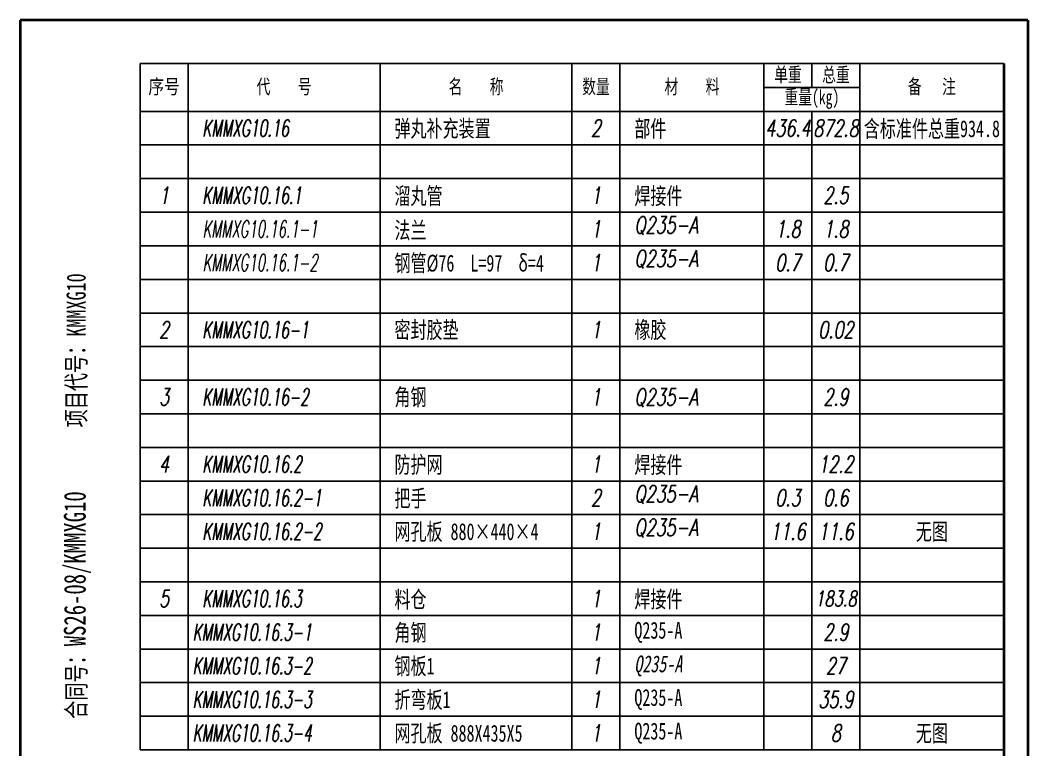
# Model space of a CAD drawing. Header units: millimetres. Extents: x 20942 to 27944, y 15544 to 18514.
# Drawn here: x 20942 to 23042, y 16994 to 18514 of the extents above; entities that cross this region are included whole.
import ezdxf
from ezdxf.enums import TextEntityAlignment as Align

# ---------------------------------------------------------------- set-up
doc = ezdxf.new("R2010")
doc.units = ezdxf.units.MM
doc.layers.add('$TD_AUDIT_GENERATED_(2C4)', color=7, linetype='Continuous', lineweight=40)
doc.layers.add('$TD_AUDIT_GENERATED_(2C5)', color=4, linetype='Continuous')
doc.layers.add('$TD_AUDIT_GENERATED_(2C6)', color=3, linetype='Continuous')
doc.styles.add('$TD_AUDIT_GENERATED_(2C7)', font='italic.shx', dxfattribs={"width": 0.7})
doc.styles.add('$TD_AUDIT_GENERATED_(2C8)', font='', dxfattribs={"width": 0.7})
doc.styles.get("Standard").update_dxf_attribs({"font": '', "width": 0.8})
doc.styles.get('$TD_AUDIT_GENERATED_(2C8)').set_extended_font_data('SimSun')
doc.styles.get('Standard').set_extended_font_data('SimSun')

# ---------------------------------------------------------------- blocks, each defined once
blk = doc.blocks.new('$TD_AUDIT_GENERATED_(8CB9)')
for p, q in [((0, 10), (180, 10)), ((0, 10), (0, 0)), ((10, 10), (10, 0)), ((50, 0), (50, 10)), ((90, 0), (90, 10)), ((100, 0), (100, 10)), ((130, 0), (130, 10)), ((140, 5), (140, 10)), ((150, 0), (150, 10)), ((180, 10), (180, 0)), ((130, 5), (150, 5)), ((0, 0), (180, 0))]:
    blk.add_line(p, q)
at = {"char_height": 3, "attachment_point": 5, "style": '$TD_AUDIT_GENERATED_(2C8)'}
for s, insert in [('\\M+5B5A5\\M+5D6D8', (135, 7.5)), ('\\M+5D7DC\\M+5D6D8', (145, 7.5)), ('\\M+5B4FA    \\M+5BAC5', (30, 5)), ('\\M+5C3FB    \\M+5B3C6', (70, 5)), ('\\M+5CAFD\\M+5C1BF', (95, 5)), ('\\M+5B2C4    \\M+5C1CF', (115, 5)), ('\\M+5B1B8   \\M+5D7A2', (165, 5)), ('\\M+5D6D8\\M+5C1BF(kg)', (140, 2.5))]:
    blk.add_mtext(s, dxfattribs=dict(at, insert=insert))
at = {"insert": (5, 5), "char_height": 3, "attachment_point": 5}
blk.add_mtext('{\\f\uffbfﾬￌﾣﾤ_GB2312|b0|i0|c134|p49;\\M+5D0F2\\M+5BAC5}', dxfattribs=at)
blk = doc.blocks.new('$TD_AUDIT_GENERATED_(8CD2)')
for p, q in [((0, 7), (180, 7)), ((0, 0), (0, 7)), ((10, 0), (10, 7)), ((50, 0), (50, 7)), ((90, 0), (90, 7)), ((100, 0), (100, 7)), ((130, 0), (130, 7)), ((140, 0), (140, 7)), ((150, 0), (150, 7)), ((180, 0), (180, 7)), ((0, 0), (180, 0))]:
    blk.add_line(p, q)
at = {"width": 0.7, "flags": 8}
for tag, style, p in [('1', '$TD_AUDIT_GENERATED_(2C7)', (5, 3.5)), ('4', '$TD_AUDIT_GENERATED_(2C7)', (95, 3.5)), ('6', '$TD_AUDIT_GENERATED_(2C7)', (135, 3.5)), ('7', '$TD_AUDIT_GENERATED_(2C7)', (145, 3.5)), ('8', '$TD_AUDIT_GENERATED_(2C8)', (165, 3.5))]:
    blk.add_attdef(tag, text='', height=3.5, dxfattribs=dict(at, style=style)).set_placement(p, align=Align.MIDDLE_CENTER)
at = {"color": 141, "flags": 8}
for tag, style, width, p in [('2', '$TD_AUDIT_GENERATED_(2C7)', 0.6, (13, 3.5)), ('3', '$TD_AUDIT_GENERATED_(2C8)', 0.7, (53, 3.5)), ('5', '$TD_AUDIT_GENERATED_(2C7)', 0.7, (103, 3.5))]:
    blk.add_attdef(tag, text='', height=3.5, dxfattribs=dict(at, style=style, width=width)).set_placement(p, align=Align.MIDDLE_LEFT)
blk = doc.blocks.new('*U3')
for p, q in [((0, 7), (180, 7)), ((0, 0), (0, 7)), ((10, 0), (10, 7)), ((50, 0), (50, 7)), ((90, 0), (90, 7)), ((100, 0), (100, 7)), ((130, 0), (130, 7)), ((140, 0), (140, 7)), ((150, 0), (150, 7)), ((180, 0), (180, 7)), ((0, 0), (180, 0))]:
    blk.add_line(p, q)
at = {"width": 0.7, "flags": 8}
for tag, style, p in [('1', '$TD_AUDIT_GENERATED_(2C7)', (5, 3.5)), ('4', '$TD_AUDIT_GENERATED_(2C7)', (95, 3.5)), ('6', '$TD_AUDIT_GENERATED_(2C7)', (135, 3.5)), ('7', '$TD_AUDIT_GENERATED_(2C7)', (145, 3.5)), ('8', '$TD_AUDIT_GENERATED_(2C8)', (165, 3.5))]:
    blk.add_attdef(tag, text='', height=3.5, dxfattribs=dict(at, style=style)).set_placement(p, align=Align.MIDDLE_CENTER)
at = {"color": 141, "flags": 8}
for tag, style, width, p in [('2', '$TD_AUDIT_GENERATED_(2C7)', 0.6, (13, 3.5)), ('3', '$TD_AUDIT_GENERATED_(2C8)', 0.7, (53, 3.5)), ('5', '$TD_AUDIT_GENERATED_(2C7)', 0.7, (103, 3.5))]:
    blk.add_attdef(tag, text='', height=3.5, dxfattribs=dict(at, style=style, width=width)).set_placement(p, align=Align.MIDDLE_LEFT)

msp = doc.modelspace()

# ---------------------------------------------------------------- linework, layer by layer
at = {"layer": '$TD_AUDIT_GENERATED_(2C4)'}
for p, q in [((23042.5, 18513.7), (20942.5, 18513.7)), ((20942.5, 18513.7), (20942.5, 15543.7)), ((23042.5, 18513.7), (23042.5, 15543.7)), ((22992.5, 18423.7), (22992.5, 15593.7))]:
    msp.add_line(p, q, dxfattribs=at)

# ---------------------------------------------------------------- block references
at = {"layer": '$TD_AUDIT_GENERATED_(2C5)', "xscale": 10, "yscale": 10, "zscale": 10}
for name, p in [('$TD_AUDIT_GENERATED_(8CB9)', (21192.5, 18323.7)), ('$TD_AUDIT_GENERATED_(8CD2)', (21192.5, 18183.7)), ('$TD_AUDIT_GENERATED_(8CD2)', (21192.5, 17903.7)), ('$TD_AUDIT_GENERATED_(8CD2)', (21192.5, 17763.7)), ('$TD_AUDIT_GENERATED_(8CD2)', (21192.5, 17623.7))]:
    msp.add_blockref(name, p, dxfattribs=at)
at = {"layer": '$TD_AUDIT_GENERATED_(2C5)'}
ref = msp.add_blockref('$TD_AUDIT_GENERATED_(8CD2)', (21192.5, 18323.7), dxfattribs=dict(at, xscale=-10, yscale=10, zscale=10, rotation=180))
ref.add_attrib('2', 'KMMXG10.16', dxfattribs={"layer": '0', "color": 141, "height": 35, "style": '$TD_AUDIT_GENERATED_(2C7)', "width": 0.6}).set_placement((21322.5, 18288.7), align=Align.MIDDLE_LEFT)
ref.add_attrib('3', '弹丸补充装置', dxfattribs={"layer": '0', "color": 141, "height": 35, "style": '$TD_AUDIT_GENERATED_(2C8)', "width": 0.7}).set_placement((21722.5, 18288), align=Align.MIDDLE_LEFT)
ref.add_attrib('4', '2', dxfattribs={"layer": '0', "height": 35, "style": '$TD_AUDIT_GENERATED_(2C7)', "width": 0.7}).set_placement((22142.5, 18288.7), align=Align.MIDDLE_CENTER)
ref.add_attrib('5', '部件', dxfattribs={"layer": '0', "color": 141, "height": 35, "style": '$TD_AUDIT_GENERATED_(2C8)', "width": 0.7}).set_placement((22222.5, 18287.8), align=Align.MIDDLE_LEFT)
ref.add_attrib('6', '436.4', dxfattribs={"layer": '0', "height": 35, "style": '$TD_AUDIT_GENERATED_(2C7)', "width": 0.7}).set_placement((22542.5, 18288.7), align=Align.MIDDLE_CENTER)
ref.add_attrib('7', '872.8', dxfattribs={"layer": '0', "height": 35, "style": '$TD_AUDIT_GENERATED_(2C7)', "width": 0.7}).set_placement((22642.5, 18288.7), align=Align.MIDDLE_CENTER)
ref.add_attrib('8', '含标准件总重934.8', dxfattribs={"layer": '0', "height": 35, "style": '$TD_AUDIT_GENERATED_(2C8)', "width": 0.7}).set_placement((22842.5, 18287.6), align=Align.MIDDLE_CENTER)
ref = msp.add_blockref('$TD_AUDIT_GENERATED_(8CD2)', (21192.5, 18183.7), dxfattribs=dict(at, xscale=-10.00000000000001, yscale=10.00000000000001, zscale=10.00000000000001, rotation=180))
ref.add_attrib('1', '1', dxfattribs={"layer": '0', "height": 35, "style": '$TD_AUDIT_GENERATED_(2C7)', "width": 0.7, "flags": 8}).set_placement((21242.5, 18148.7), align=Align.MIDDLE_CENTER)
ref.add_attrib('2', 'KMMXG10.16.1', dxfattribs={"layer": '0', "color": 141, "height": 35, "style": '$TD_AUDIT_GENERATED_(2C7)', "width": 0.6, "flags": 8}).set_placement((21322.5, 18148.7), align=Align.MIDDLE_LEFT)
ref.add_attrib('3', '溜丸管', dxfattribs={"layer": '0', "color": 141, "height": 35, "style": '$TD_AUDIT_GENERATED_(2C8)', "width": 0.7, "flags": 8}).set_placement((21722.5, 18147.6), align=Align.MIDDLE_LEFT)
ref.add_attrib('4', '1', dxfattribs={"layer": '0', "height": 35, "style": '$TD_AUDIT_GENERATED_(2C7)', "width": 0.7, "flags": 8}).set_placement((22142.5, 18148.7), align=Align.MIDDLE_CENTER)
ref.add_attrib('5', '焊接件', dxfattribs={"layer": '0', "color": 141, "height": 35, "style": '$TD_AUDIT_GENERATED_(2C8)', "width": 0.7, "flags": 8}).set_placement((22222.5, 18147.6), align=Align.MIDDLE_LEFT)
ref.add_attrib('7', '2.5', dxfattribs={"layer": '0', "height": 35, "style": '$TD_AUDIT_GENERATED_(2C7)', "width": 0.7, "flags": 8}).set_placement((22642.5, 18148.7), align=Align.MIDDLE_CENTER)
ref = msp.add_blockref('$TD_AUDIT_GENERATED_(8CD2)', (21192.5, 18113.7), dxfattribs=dict(at, xscale=-10, yscale=10, zscale=10, rotation=180))
ref.add_attrib('2', 'KMMXG10.16.1-1', dxfattribs={"layer": '0', "color": 141, "height": 35, "style": '$TD_AUDIT_GENERATED_(2C7)', "width": 0.58, "flags": 8}).set_placement((21322.5, 18078.7), align=Align.MIDDLE_LEFT)
ref.add_attrib('3', '法兰', dxfattribs={"layer": '0', "color": 141, "height": 35, "style": '$TD_AUDIT_GENERATED_(2C8)', "width": 0.7, "flags": 8}).set_placement((21722.5, 18076), align=Align.MIDDLE_LEFT)
ref.add_attrib('4', '1', dxfattribs={"layer": '0', "height": 35, "style": '$TD_AUDIT_GENERATED_(2C7)', "width": 0.7, "flags": 8}).set_placement((22142.5, 18078.7), align=Align.MIDDLE_CENTER)
ref.add_attrib('5', 'Q235-A', dxfattribs={"layer": '0', "color": 141, "height": 35, "style": '$TD_AUDIT_GENERATED_(2C7)', "width": 0.7, "flags": 8}).set_placement((22222.5, 18087.1), align=Align.MIDDLE_LEFT)
ref.add_attrib('6', '1.8', dxfattribs={"layer": '0', "height": 35, "style": '$TD_AUDIT_GENERATED_(2C7)', "width": 0.7, "flags": 8}).set_placement((22542.5, 18078.7), align=Align.MIDDLE_CENTER)
ref.add_attrib('7', '1.8', dxfattribs={"layer": '0', "height": 35, "style": '$TD_AUDIT_GENERATED_(2C7)', "width": 0.7, "flags": 8}).set_placement((22642.5, 18078.7), align=Align.MIDDLE_CENTER)
ref = msp.add_blockref('$TD_AUDIT_GENERATED_(8CD2)', (21192.5, 18043.7), dxfattribs=dict(at, xscale=-10, yscale=10, zscale=10, rotation=180))
ref.add_attrib('2', 'KMMXG10.16.1-2', dxfattribs={"layer": '0', "color": 141, "height": 35, "style": '$TD_AUDIT_GENERATED_(2C7)', "width": 0.58, "flags": 8}).set_placement((21322.5, 18008.7), align=Align.MIDDLE_LEFT)
ref.add_attrib('3', '钢管%%C76  L=97  δ=4', dxfattribs={"layer": '0', "color": 141, "height": 35, "style": '$TD_AUDIT_GENERATED_(2C8)', "width": 0.7, "flags": 8}).set_placement((21722.5, 18007.6), align=Align.MIDDLE_LEFT)
ref.add_attrib('4', '1', dxfattribs={"layer": '0', "height": 35, "style": '$TD_AUDIT_GENERATED_(2C7)', "width": 0.7, "flags": 8}).set_placement((22142.5, 18008.7), align=Align.MIDDLE_CENTER)
ref.add_attrib('5', 'Q235-A', dxfattribs={"layer": '0', "color": 141, "height": 35, "style": '$TD_AUDIT_GENERATED_(2C7)', "width": 0.7, "flags": 8}).set_placement((22222.5, 18017.1), align=Align.MIDDLE_LEFT)
ref.add_attrib('6', '0.7', dxfattribs={"layer": '0', "height": 35, "style": '$TD_AUDIT_GENERATED_(2C7)', "width": 0.7, "flags": 8}).set_placement((22542.5, 18008.7), align=Align.MIDDLE_CENTER)
ref.add_attrib('7', '0.7', dxfattribs={"layer": '0', "height": 35, "style": '$TD_AUDIT_GENERATED_(2C7)', "width": 0.7, "flags": 8}).set_placement((22642.5, 18008.7), align=Align.MIDDLE_CENTER)
ref = msp.add_blockref('$TD_AUDIT_GENERATED_(8CD2)', (21192.5, 17833.7), dxfattribs=dict(at, xscale=10.00000000000001, yscale=10.00000000000001, zscale=10.00000000000001))
ref.add_attrib('1', '2', dxfattribs={"layer": '0', "height": 35, "style": '$TD_AUDIT_GENERATED_(2C7)', "width": 0.7, "flags": 8}).set_placement((21242.5, 17868.7), align=Align.MIDDLE_CENTER)
ref.add_attrib('2', 'KMMXG10.16-1', dxfattribs={"layer": '0', "color": 141, "height": 35, "style": '$TD_AUDIT_GENERATED_(2C7)', "width": 0.6, "flags": 8}).set_placement((21322.5, 17868.7), align=Align.MIDDLE_LEFT)
ref.add_attrib('3', '密封胶垫', dxfattribs={"layer": '0', "color": 141, "height": 35, "style": '$TD_AUDIT_GENERATED_(2C8)', "width": 0.7, "flags": 8}).set_placement((21722.5, 17868.7), align=Align.MIDDLE_LEFT)
ref.add_attrib('4', '1', dxfattribs={"layer": '0', "height": 35, "style": '$TD_AUDIT_GENERATED_(2C7)', "width": 0.7, "flags": 8}).set_placement((22142.5, 17868.7), align=Align.MIDDLE_CENTER)
ref.add_attrib('5', '橡胶', dxfattribs={"layer": '0', "color": 141, "height": 35, "style": '$TD_AUDIT_GENERATED_(2C8)', "width": 0.7, "flags": 8}).set_placement((22222.5, 17868.7), align=Align.MIDDLE_LEFT)
ref.add_attrib('7', '0.02', dxfattribs={"layer": '0', "height": 35, "style": '$TD_AUDIT_GENERATED_(2C7)', "width": 0.7, "flags": 8}).set_placement((22642.5, 17868.7), align=Align.MIDDLE_CENTER)
at = {"layer": '$TD_AUDIT_GENERATED_(2C5)', "xscale": 10.00000000000001, "yscale": 10.00000000000001, "zscale": 10.00000000000001}
msp.add_blockref('$TD_AUDIT_GENERATED_(8CD2)', (21192.5, 17693.7), dxfattribs=at).add_auto_attribs({'1': '3', '2': 'KMMXG10.16-2', '3': '角钢', '4': '1', '5': 'Q235-A', '7': '2.9'})
at = {"layer": '$TD_AUDIT_GENERATED_(2C5)'}
ref = msp.add_blockref('$TD_AUDIT_GENERATED_(8CD2)', (21192.5, 17623.7), dxfattribs=dict(at, xscale=-10.00000000000001, yscale=10.00000000000001, zscale=10.00000000000001, rotation=180))
ref.add_attrib('1', '4', dxfattribs={"layer": '0', "height": 35, "style": '$TD_AUDIT_GENERATED_(2C7)', "width": 0.7, "flags": 8}).set_placement((21242.5, 17588.7), align=Align.MIDDLE_CENTER)
ref.add_attrib('2', 'KMMXG10.16.2', dxfattribs={"layer": '0', "color": 141, "height": 35, "style": '$TD_AUDIT_GENERATED_(2C7)', "width": 0.6, "flags": 8}).set_placement((21322.5, 17588.7), align=Align.MIDDLE_LEFT)
ref.add_attrib('3', '防护网', dxfattribs={"layer": '0', "color": 141, "height": 35, "style": '$TD_AUDIT_GENERATED_(2C8)', "width": 0.7, "flags": 8}).set_placement((21722.5, 17588), align=Align.MIDDLE_LEFT)
ref.add_attrib('4', '1', dxfattribs={"layer": '0', "height": 35, "style": '$TD_AUDIT_GENERATED_(2C7)', "width": 0.7, "flags": 8}).set_placement((22142.5, 17588.7), align=Align.MIDDLE_CENTER)
ref.add_attrib('5', '焊接件', dxfattribs={"layer": '0', "color": 141, "height": 35, "style": '$TD_AUDIT_GENERATED_(2C8)', "width": 0.7, "flags": 8}).set_placement((22222.5, 17587.6), align=Align.MIDDLE_LEFT)
ref.add_attrib('7', '12.2', dxfattribs={"layer": '0', "height": 35, "style": '$TD_AUDIT_GENERATED_(2C7)', "width": 0.7, "flags": 8}).set_placement((22642.5, 17588.7), align=Align.MIDDLE_CENTER)
ref = msp.add_blockref('$TD_AUDIT_GENERATED_(8CD2)', (21192.5, 17553.7), dxfattribs=dict(at, xscale=-10, yscale=10, zscale=10, rotation=180))
ref.add_attrib('2', 'KMMXG10.16.2-1', dxfattribs={"layer": '0', "color": 141, "height": 35, "style": '$TD_AUDIT_GENERATED_(2C7)', "width": 0.6, "flags": 8}).set_placement((21322.5, 17518.7), align=Align.MIDDLE_LEFT)
ref.add_attrib('3', '把手', dxfattribs={"layer": '0', "color": 141, "height": 35, "style": '$TD_AUDIT_GENERATED_(2C8)', "width": 0.7, "flags": 8}).set_placement((21722.5, 17517.6), align=Align.MIDDLE_LEFT)
ref.add_attrib('4', '2', dxfattribs={"layer": '0', "height": 35, "style": '$TD_AUDIT_GENERATED_(2C7)', "width": 0.7, "flags": 8}).set_placement((22142.5, 17518.7), align=Align.MIDDLE_CENTER)
ref.add_attrib('5', 'Q235-A', dxfattribs={"layer": '0', "color": 141, "height": 35, "style": '$TD_AUDIT_GENERATED_(2C7)', "width": 0.7, "flags": 8}).set_placement((22222.5, 17527.1), align=Align.MIDDLE_LEFT)
ref.add_attrib('6', '0.3', dxfattribs={"layer": '0', "height": 35, "style": '$TD_AUDIT_GENERATED_(2C7)', "width": 0.7, "flags": 8}).set_placement((22542.5, 17518.7), align=Align.MIDDLE_CENTER)
ref.add_attrib('7', '0.6', dxfattribs={"layer": '0', "height": 35, "style": '$TD_AUDIT_GENERATED_(2C7)', "width": 0.7, "flags": 8}).set_placement((22642.5, 17518.7), align=Align.MIDDLE_CENTER)
ref = msp.add_blockref('$TD_AUDIT_GENERATED_(8CD2)', (21192.5, 17483.7), dxfattribs=dict(at, xscale=-10, yscale=10, zscale=10, rotation=180))
ref.add_attrib('2', 'KMMXG10.16.2-2', dxfattribs={"layer": '0', "color": 141, "height": 35, "style": '$TD_AUDIT_GENERATED_(2C7)', "width": 0.6, "flags": 8}).set_placement((21322.5, 17448.7), align=Align.MIDDLE_LEFT)
ref.add_attrib('3', '网孔板 880×440×4', dxfattribs={"layer": '0', "color": 141, "height": 35, "style": '$TD_AUDIT_GENERATED_(2C8)', "width": 0.7, "flags": 8}).set_placement((21722.5, 17448.3), align=Align.MIDDLE_LEFT)
ref.add_attrib('4', '1', dxfattribs={"layer": '0', "height": 35, "style": '$TD_AUDIT_GENERATED_(2C7)', "width": 0.7, "flags": 8}).set_placement((22142.5, 17448.7), align=Align.MIDDLE_CENTER)
ref.add_attrib('5', 'Q235-A', dxfattribs={"layer": '0', "color": 141, "height": 35, "style": '$TD_AUDIT_GENERATED_(2C7)', "width": 0.7, "flags": 8}).set_placement((22222.5, 17457.1), align=Align.MIDDLE_LEFT)
ref.add_attrib('6', '11.6', dxfattribs={"layer": '0', "height": 35, "style": '$TD_AUDIT_GENERATED_(2C7)', "width": 0.7, "flags": 8}).set_placement((22542.5, 17448.7), align=Align.MIDDLE_CENTER)
ref.add_attrib('7', '11.6', dxfattribs={"layer": '0', "height": 35, "style": '$TD_AUDIT_GENERATED_(2C7)', "width": 0.7, "flags": 8}).set_placement((22642.5, 17448.7), align=Align.MIDDLE_CENTER)
ref.add_attrib('8', '无图', dxfattribs={"layer": '0', "height": 35, "style": '$TD_AUDIT_GENERATED_(2C8)', "width": 0.7, "flags": 8}).set_placement((22842.5, 17448.2), align=Align.MIDDLE_CENTER)
at = {"layer": '$TD_AUDIT_GENERATED_(2C5)', "xscale": -10, "yscale": 10, "zscale": 10, "rotation": 180}
msp.add_blockref('$TD_AUDIT_GENERATED_(8CD2)', (21192.5, 17413.7), dxfattribs=at)
at = {"layer": '$TD_AUDIT_GENERATED_(2C5)'}
ref = msp.add_blockref('$TD_AUDIT_GENERATED_(8CD2)', (21192.5, 17343.7), dxfattribs=dict(at, xscale=-10.00000000000001, yscale=10.00000000000001, zscale=10.00000000000001, rotation=180))
ref.add_attrib('1', '5', dxfattribs={"layer": '0', "height": 35, "style": '$TD_AUDIT_GENERATED_(2C7)', "width": 0.7, "flags": 8}).set_placement((21242.5, 17308.7), align=Align.MIDDLE_CENTER)
ref.add_attrib('2', 'KMMXG10.16.3', dxfattribs={"layer": '0', "color": 141, "height": 35, "style": '$TD_AUDIT_GENERATED_(2C7)', "width": 0.6, "flags": 8}).set_placement((21322.5, 17308.7), align=Align.MIDDLE_LEFT)
ref.add_attrib('3', '料仓', dxfattribs={"layer": '0', "color": 141, "height": 35, "style": '$TD_AUDIT_GENERATED_(2C8)', "width": 0.7, "flags": 8}).set_placement((21722.5, 17307.2), align=Align.MIDDLE_LEFT)
ref.add_attrib('4', '1', dxfattribs={"layer": '0', "height": 35, "style": '$TD_AUDIT_GENERATED_(2C7)', "width": 0.7, "flags": 8}).set_placement((22142.5, 17308.7), align=Align.MIDDLE_CENTER)
ref.add_attrib('5', '焊接件', dxfattribs={"layer": '0', "color": 141, "height": 35, "style": '$TD_AUDIT_GENERATED_(2C8)', "width": 0.7, "flags": 8}).set_placement((22222.5, 17307.6), align=Align.MIDDLE_LEFT)
ref.add_attrib('7', '183.8', dxfattribs={"layer": '0', "height": 32, "style": '$TD_AUDIT_GENERATED_(2C7)', "width": 0.7, "flags": 8}).set_placement((22642.5, 17308.7), align=Align.MIDDLE_CENTER)
ref = msp.add_blockref('*U3', (21192.5, 17273.7), dxfattribs=dict(at, xscale=-10.00000000000001, yscale=10.00000000000001, zscale=10.00000000000001, rotation=180))
ref.add_attrib('2', 'KMMXG10.16.3-1', dxfattribs={"layer": '0', "color": 141, "height": 35, "style": '$TD_AUDIT_GENERATED_(2C7)', "width": 0.6, "flags": 8}).set_placement((21302, 17238.7), align=Align.MIDDLE_LEFT)
ref.add_attrib('3', '角钢', dxfattribs={"layer": '0', "color": 141, "height": 35, "style": '$TD_AUDIT_GENERATED_(2C8)', "width": 0.7, "flags": 8}).set_placement((21722.5, 17238), align=Align.MIDDLE_LEFT)
ref.add_attrib('4', '1', dxfattribs={"layer": '0', "height": 35, "style": '$TD_AUDIT_GENERATED_(2C7)', "width": 0.7, "flags": 8}).set_placement((22142.5, 17238.7), align=Align.MIDDLE_CENTER)
ref.add_attrib('5', 'Q235-A', dxfattribs={"layer": '0', "color": 141, "height": 35, "style": '$TD_AUDIT_GENERATED_(2C8)', "width": 0.7, "flags": 8}).set_placement((22222.5, 17242.8), align=Align.MIDDLE_LEFT)
ref.add_attrib('7', '2.9', dxfattribs={"layer": '0', "height": 35, "style": '$TD_AUDIT_GENERATED_(2C7)', "width": 0.7, "flags": 8}).set_placement((22642.5, 17238.7), align=Align.MIDDLE_CENTER)
ref = msp.add_blockref('$TD_AUDIT_GENERATED_(8CD2)', (21192.5, 17203.7), dxfattribs=dict(at, xscale=-10.00000132878167, yscale=10.00000132878167, zscale=10.00000132878167, rotation=180))
ref.add_attrib('2', 'KMMXG10.16.3-2', dxfattribs={"layer": '0', "color": 141, "height": 35, "style": '$TD_AUDIT_GENERATED_(2C7)', "width": 0.6, "flags": 8}).set_placement((21301.9, 17168.7), align=Align.MIDDLE_LEFT)
ref.add_attrib('3', '钢板1', dxfattribs={"layer": '0', "color": 141, "height": 35, "style": '$TD_AUDIT_GENERATED_(2C8)', "width": 0.7, "flags": 8}).set_placement((21722.5, 17168.3), align=Align.MIDDLE_LEFT)
ref.add_attrib('4', '1', dxfattribs={"layer": '0', "height": 35, "style": '$TD_AUDIT_GENERATED_(2C7)', "width": 0.7, "flags": 8}).set_placement((22142.5, 17168.7), align=Align.MIDDLE_CENTER)
ref.add_attrib('5', 'Q235-A', dxfattribs={"layer": '0', "color": 141, "height": 35, "style": '$TD_AUDIT_GENERATED_(2C8)', "oblique": 10, "width": 0.7, "flags": 8}).set_placement((22222.5, 17172.8), align=Align.MIDDLE_LEFT)
ref.add_attrib('7', '27', dxfattribs={"layer": '0', "height": 35, "style": '$TD_AUDIT_GENERATED_(2C7)', "width": 0.7, "flags": 8}).set_placement((22642.5, 17168.7), align=Align.MIDDLE_CENTER)
ref = msp.add_blockref('*U3', (21192.5, 17133.7), dxfattribs=dict(at, xscale=-10.00000000000001, yscale=10.00000000000001, zscale=10.00000000000001, rotation=180))
ref.add_attrib('2', 'KMMXG10.16.3-3', dxfattribs={"layer": '0', "color": 141, "height": 35, "style": '$TD_AUDIT_GENERATED_(2C7)', "width": 0.6, "flags": 8}).set_placement((21302, 17098.7), align=Align.MIDDLE_LEFT)
ref.add_attrib('3', '折弯板1', dxfattribs={"layer": '0', "color": 141, "height": 35, "style": '$TD_AUDIT_GENERATED_(2C8)', "width": 0.7, "flags": 8}).set_placement((21722.5, 17098.2), align=Align.MIDDLE_LEFT)
ref.add_attrib('4', '1', dxfattribs={"layer": '0', "height": 35, "style": '$TD_AUDIT_GENERATED_(2C7)', "width": 0.7, "flags": 8}).set_placement((22142.5, 17098.7), align=Align.MIDDLE_CENTER)
ref.add_attrib('5', 'Q235-A', dxfattribs={"layer": '0', "color": 141, "height": 35, "style": '$TD_AUDIT_GENERATED_(2C8)', "width": 0.7, "flags": 8}).set_placement((22222.5, 17102.8), align=Align.MIDDLE_LEFT)
ref.add_attrib('7', '35.9', dxfattribs={"layer": '0', "height": 35, "style": '$TD_AUDIT_GENERATED_(2C7)', "width": 0.7, "flags": 8}).set_placement((22642.5, 17098.7), align=Align.MIDDLE_CENTER)
ref = msp.add_blockref('*U3', (21192.5, 17063.7), dxfattribs=dict(at, xscale=-10.00000000000001, yscale=10.00000000000001, zscale=10.00000000000001, rotation=180))
ref.add_attrib('2', 'KMMXG10.16.3-4', dxfattribs={"layer": '0', "color": 141, "height": 35, "style": '$TD_AUDIT_GENERATED_(2C7)', "width": 0.6, "flags": 8}).set_placement((21302, 17028.7), align=Align.MIDDLE_LEFT)
ref.add_attrib('3', '网孔板 888X435X5', dxfattribs={"layer": '0', "color": 141, "height": 35, "style": '$TD_AUDIT_GENERATED_(2C8)', "width": 0.7, "flags": 8}).set_placement((21722.5, 17028.3), align=Align.MIDDLE_LEFT)
ref.add_attrib('4', '1', dxfattribs={"layer": '0', "height": 35, "style": '$TD_AUDIT_GENERATED_(2C7)', "width": 0.7, "flags": 8}).set_placement((22142.5, 17028.7), align=Align.MIDDLE_CENTER)
ref.add_attrib('5', 'Q235-A', dxfattribs={"layer": '0', "color": 141, "height": 35, "style": '$TD_AUDIT_GENERATED_(2C8)', "width": 0.7, "flags": 8}).set_placement((22222.5, 17032.8), align=Align.MIDDLE_LEFT)
ref.add_attrib('7', '8', dxfattribs={"layer": '0', "height": 35, "style": '$TD_AUDIT_GENERATED_(2C7)', "width": 0.7, "flags": 8}).set_placement((22642.5, 17028.7), align=Align.MIDDLE_CENTER)
ref.add_attrib('8', '无图', dxfattribs={"layer": '0', "height": 35, "style": '$TD_AUDIT_GENERATED_(2C8)', "width": 0.7, "flags": 8}).set_placement((22842.5, 17028.2), align=Align.MIDDLE_CENTER)

# ---------------------------------------------------------------- texts
at = {"layer": '$TD_AUDIT_GENERATED_(2C6)', "char_height": 45.205, "width": 987.414, "attachment_point": 1, "rotation": 90, "style": '$TD_AUDIT_GENERATED_(2C8)'}
for s, insert in [('{\\H0.876x;\\M+5CFEE\\M+5C4BF\\M+5B4FA\\M+5BAC5\\M+5A3BAKMMXG10}\\M+5A1A1\\M+5A1A1', (21033.7, 17665.3)), ('{\\H0.876x;\\M+5BACF\\M+5CDAC\\M+5BAC5\\M+5A3BA}WS26-08/KMMXG10{\\H0.876x;\\P\\M+5A1A1}\\M+5A1A1\\M+5A1A1\\M+5A1A1\\M+5A1A1', (21033.7, 17058.2))]:
    msp.add_mtext(s, dxfattribs=dict(at, insert=insert))

doc.saveas('drawing.dxf')
